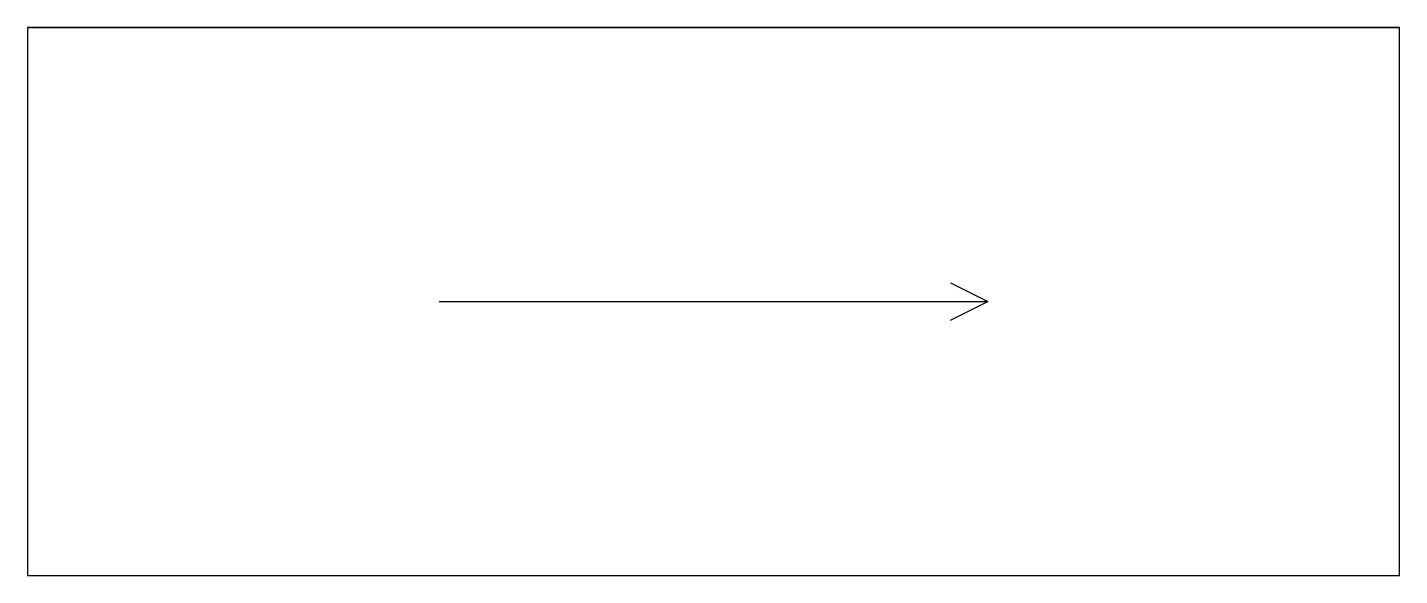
# Model space of a CAD drawing. Header units: millimetres. Extents: x 0 to 550, y 0 to 220.
import ezdxf

# ---------------------------------------------------------------- set-up
doc = ezdxf.new("R2010")
doc.units = ezdxf.units.MM
for name, color, linetype in [('EDGE_BANDING', 7, 'Continuous'), ('GRAIN_DIRECTION', 3, 'Continuous'), ('OUTSIDE_THROUGH', 7, 'Continuous')]:
    doc.layers.add(name, color=color, linetype=linetype)

msp = doc.modelspace()

# ---------------------------------------------------------------- linework, layer by layer
at = {"layer": 'EDGE_BANDING'}
for p, q in [((0, 220), (550, 220)), ((550, 0), (550, 220)), ((0, 0), (550, 0))]:
    msp.add_line(p, q, dxfattribs=at)
at = {"layer": 'GRAIN_DIRECTION'}
for p in [(370, 117.5), (165, 110), (370, 102.5)]:
    msp.add_line(p, (385, 110), dxfattribs=at)
at = {"layer": 'OUTSIDE_THROUGH'}
msp.add_lwpolyline([(0, 0), (550, 0), (550, 220), (0, 220)], close=True, dxfattribs=at)

doc.saveas('drawing.dxf')
